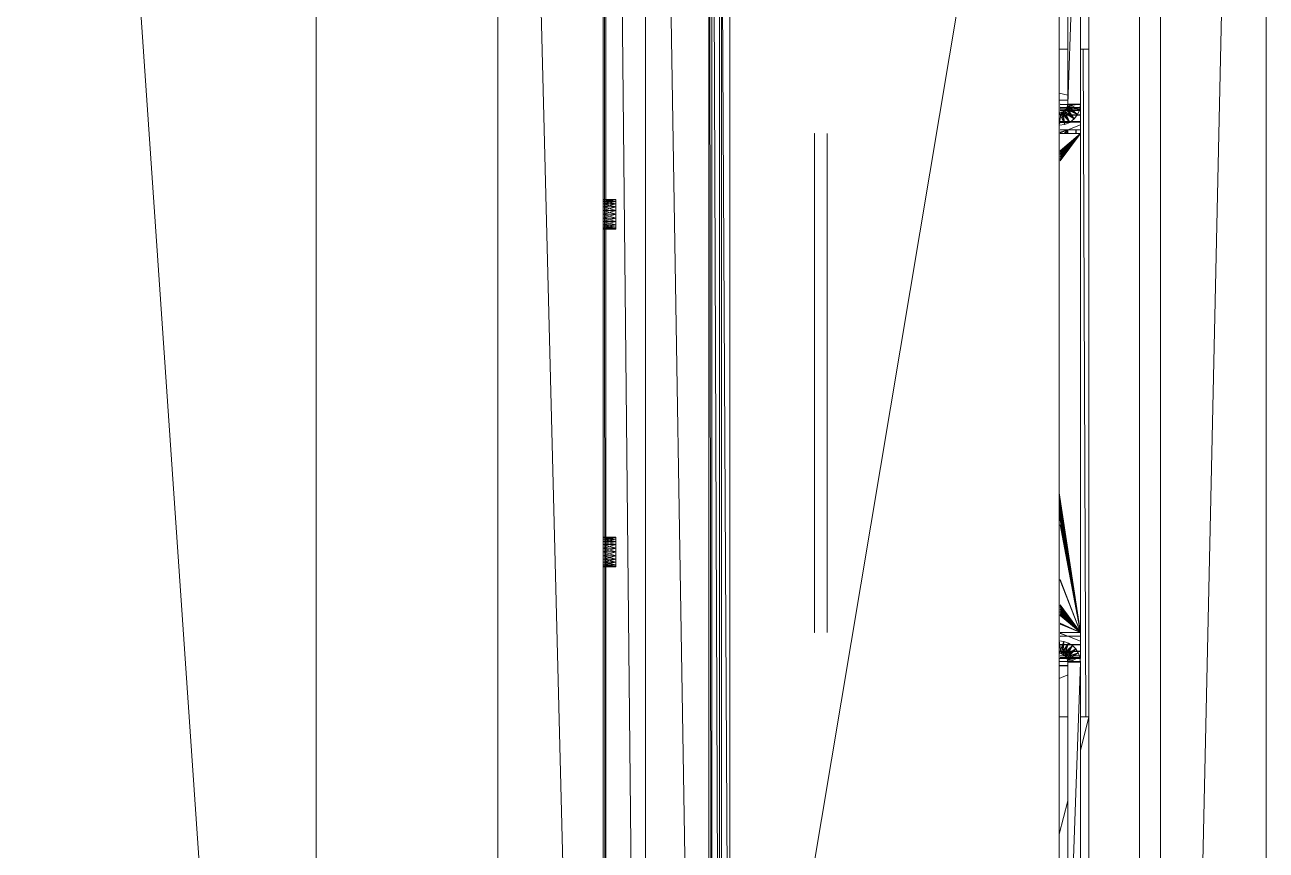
# Model space of a CAD drawing. Header units: millimetres. Extents: x 90978 to 295199, y -4084 to 97293.
# Drawn here: x 175935 to 176229, y 18406.3 to 18601.9 of the extents above; entities that cross this region are included whole.
import ezdxf

# ---------------------------------------------------------------- set-up
doc = ezdxf.new("R2010")
doc.units = ezdxf.units.MM
doc.header["$MEASUREMENT"] = 0
doc.layers.get('0').update_dxf_attribs({"linetype": 'CONTINUOUS'})
doc.layers.add('G-IMPT', color=8, linetype='CONTINUOUS', lineweight=9)

# ---------------------------------------------------------------- blocks, each defined once
blk = doc.blocks.new('Synergy Type 3 - Desk Type 3_dwg_Family - 607669-310583-_3D_-V219-Level 0')
at = {"layer": 'G-IMPT'}
for p, q in [((-169.96, -402.39), (-328.16, -403.02)), ((-308.16, -401.71), (-314.31, -401.71)), ((-182.96, -401.71), (-189.89, -401.71)), ((-169.96, -403.71), (-328.16, -403.71))]:
    blk.add_line(p, q, dxfattribs=at)
blk = doc.blocks.new('Synergy Type 3 - Desk Type 3_dwg_Family - 609077-310585-_3D_-768214-Level 0')
at = {"layer": 'G-IMPT'}
blk.add_line((-495.06, -415.71), (-3.06, -415.71), dxfattribs=at)
blk = doc.blocks.new('Synergy Type 3 - Desk Type 3_dwg_Family - 612933-310587-_3D_-V220-Level 0')
at = {"layer": 'G-IMPT'}
for p, q in [((-319.04, -396.71), (-318.19, -398.71)), ((-316.06, -398.71), (-316.06, -396.71)), ((-315.98, -398.71), (-315.94, -396.71)), ((-315.06, -401.71), (-315.06, -396.71)), ((-314.97, -396.71), (-315.03, -401.71)), ((-314.32, -401.71), (-314.32, -396.71)), ((-189.06, -398.71), (-189.89, -396.63)), ((-182.06, -396.71), (-182.06, -398.74)), ((-180.36, -396.71), (-180.85, -398.71)), ((-314.29, -396.92), (-314.32, -401.71)), ((-314.06, -396.92), (-314.06, -401.71)), ((-313.69, -401.71), (-313.72, -396.92)), ((-313.68, -396.92), (-313.68, -401.71)), ((-312.63, -401.71), (-312.71, -396.92)), ((-312.59, -396.92), (-312.59, -401.71)), ((-311.02, -401.71), (-311.15, -396.92)), ((-311.06, -396.92), (-311.06, -401.71)), ((-310.97, -396.92), (-310.97, -401.71)), ((-309.06, -398.71), (-310.2, -401.71)), ((-309.06, -398.71), (-309.12, -396.92)), ((-309.06, -398.71), (-309.06, -396.92)), ((-309.06, -398.71), (-308.34, -396.92)), ((-309.06, -398.71), (-308.42, -396.92)), ((-309.06, -398.71), (-309.06, -401.71)), ((-193.88, -398.79), (-192.45, -398.77)), ((-189.06, -398.71), (-189.89, -397.88)), ((-189.06, -398.71), (-189.89, -397.96)), ((-189.06, -398.71), (-189.89, -398.08)), ((-189.06, -398.71), (-189.89, -398.2)), ((-189.06, -398.71), (-189.89, -398.27)), ((-189.06, -398.71), (-189.89, -398.63)), ((-189.06, -398.71), (-189.89, -398.64)), ((-189.06, -398.71), (-189.89, -398.64)), ((-189.89, -398.72), (-189.06, -398.71)), ((-189.06, -398.71), (-189.89, -398.71)), ((-189.06, -398.71), (-189.69, -396.92)), ((-189.06, -398.71), (-189.65, -396.92)), ((-189.06, -398.71), (-189.06, -396.92)), ((-189.06, -398.71), (-189.06, -401.71)), ((-189.06, -398.71), (-187.91, -401.71)), ((-187.37, -396.92), (-187.21, -401.71)), ((-187.14, -396.92), (-187.14, -401.71)), ((-187.06, -401.71), (-187.06, -396.92)), ((-185.57, -401.71), (-185.7, -396.92)), ((-185.52, -396.92), (-185.52, -401.71)), ((-184.47, -401.71), (-184.56, -396.92)), ((-184.44, -396.92), (-184.44, -401.71)), ((-184.07, -401.71), (-184.1, -396.92)), ((-184.06, -396.92), (-184.06, -401.71)), ((-184.03, -396.92), (-184.05, -401.71)), ((-183.79, -401.71), (-183.79, -396.92)), ((-183.71, -396.92), (-183.76, -401.71)), ((-183.06, -401.71), (-183.06, -396.92)), ((-182.95, -396.92), (-183.02, -401.71)), ((-309.06, -400.71), (-309.06, -400.56)), ((-189.89, -400.64), (-189.06, -400.62)), ((-189.06, -400.62), (-189.89, -400.62)), ((-189.89, -400.71), (-189.06, -400.71)), ((-189.06, -400.71), (-189.06, -400.56))]:
    blk.add_line(p, q, dxfattribs=at)
blk = doc.blocks.new('Synergy Type 3 - Desk Type 3_dwg_Family - 633481-310595-_3D_-V221-Level 0')
at = {"layer": 'G-IMPT'}
for p, q in [((-189.96, -338.71), (-308.16, -338.71)), ((-308.16, -338.71), (-308.16, -338.84)), ((-189.96, -338.71), (-189.96, -338.84)), ((-189.96, -341.71), (-308.16, -341.71)), ((-308.16, -341.71), (-308.16, -341.76)), ((-189.96, -341.71), (-189.96, -341.76)), ((-313.16, -396.71), (-313.21, -397.16)), ((-313.21, -397.16), (-313.16, -396.71)), ((-313.16, -396.71), (-313.21, -397.16)), ((-310.16, -396.71), (-313.21, -397.16)), ((-313.16, -396.71), (-310.28, -397.82)), ((-310.16, -396.71), (-310.28, -397.82)), ((-310.16, -396.71), (-310.28, -397.82)), ((-310.16, -396.71), (-310.28, -397.82)), ((-280.19, -396.71), (-308.16, -401.71)), ((-278.76, -396.71), (-308.16, -401.71)), ((-277.33, -396.71), (-308.16, -401.71)), ((-276.06, -396.71), (-308.16, -401.71)), ((-275.1, -396.71), (-308.16, -401.71)), ((-187.79, -398.01), (-187.96, -396.71)), ((-187.79, -398.01), (-187.96, -396.71)), ((-187.79, -398.01), (-187.96, -396.71)), ((-184.91, -397.16), (-187.96, -396.71)), ((-187.79, -398.01), (-184.96, -396.71)), ((-184.91, -397.16), (-184.96, -396.71)), ((-184.96, -396.71), (-184.91, -397.16)), ((-184.91, -397.16), (-184.96, -396.71)), ((-402.06, -398.71), (-315.16, -398.71)), ((-402.06, -398.71), (-315.16, -401.71)), ((-314.71, -398.66), (-315.16, -398.71)), ((-315.16, -398.71), (-314.71, -398.66)), ((-314.71, -398.66), (-315.16, -398.71)), ((-314.71, -398.66), (-315.16, -401.71)), ((-314.04, -401.59), (-315.16, -398.71)), ((-315.16, -398.71), (-315.16, -401.71)), ((-314.29, -398.51), (-314.71, -398.66)), ((-314.71, -398.66), (-314.29, -398.51)), ((-314.29, -398.51), (-314.71, -398.66)), ((-312.99, -401.22), (-314.71, -398.66)), ((-314.71, -398.66), (-314.04, -401.59)), ((-314.71, -398.66), (-314.04, -401.59)), ((-313.91, -398.28), (-314.29, -398.51)), ((-314.29, -398.51), (-313.91, -398.28)), ((-313.91, -398.28), (-314.29, -398.51)), ((-312.04, -400.62), (-314.29, -398.51)), ((-314.29, -398.51), (-312.99, -401.22)), ((-314.29, -398.51), (-312.99, -401.22)), ((-314.29, -398.51), (-314.04, -401.59)), ((-313.59, -397.96), (-313.91, -398.28)), ((-313.91, -398.28), (-313.59, -397.96)), ((-313.59, -397.96), (-313.91, -398.28)), ((-311.25, -399.83), (-313.91, -398.28)), ((-313.91, -398.28), (-312.04, -400.62)), ((-313.91, -398.28), (-312.04, -400.62)), ((-313.91, -398.28), (-312.99, -401.22)), ((-313.35, -397.58), (-313.59, -397.96)), ((-313.59, -397.96), (-313.35, -397.58)), ((-313.35, -397.58), (-313.59, -397.96)), ((-310.65, -398.88), (-313.59, -397.96)), ((-313.59, -397.96), (-311.25, -399.83)), ((-313.59, -397.96), (-311.25, -399.83)), ((-313.59, -397.96), (-312.04, -400.62)), ((-313.21, -397.16), (-313.35, -397.58)), ((-313.35, -397.58), (-313.21, -397.16)), ((-313.21, -397.16), (-313.35, -397.58)), ((-310.28, -397.82), (-313.35, -397.58)), ((-313.35, -397.58), (-310.65, -398.88)), ((-313.35, -397.58), (-310.65, -398.88)), ((-313.35, -397.58), (-311.25, -399.83)), ((-313.21, -397.16), (-310.28, -397.82)), ((-313.21, -397.16), (-310.28, -397.82)), ((-313.21, -397.16), (-310.65, -398.88)), ((-311.25, -399.83), (-312.04, -400.62)), ((-311.25, -399.83), (-312.04, -400.62)), ((-311.25, -399.83), (-312.04, -400.62)), ((-310.65, -398.88), (-311.25, -399.83)), ((-310.65, -398.88), (-311.25, -399.83)), ((-310.65, -398.88), (-311.25, -399.83)), ((-310.28, -397.82), (-310.65, -398.88)), ((-310.28, -397.82), (-310.65, -398.88)), ((-310.28, -397.82), (-310.65, -398.88)), ((-308.16, -401.71), (-308.16, -396.92)), ((-304.1, -396.92), (-308.16, -401.71)), ((-303.94, -396.92), (-308.16, -401.71)), ((-303.7, -396.92), (-308.16, -401.71)), ((-303.39, -396.92), (-308.16, -401.71)), ((-303.03, -396.92), (-308.16, -401.71)), ((-302.64, -396.92), (-308.16, -401.71)), ((-302.27, -396.92), (-308.16, -401.71)), ((-301.95, -396.92), (-308.16, -401.71)), ((-282.65, -396.92), (-308.16, -401.71)), ((-295.86, -396.92), (-308.16, -401.71)), ((-295.6, -396.92), (-308.16, -401.71)), ((-306.2, -396.92), (-308.16, -401.71)), ((-306.12, -396.92), (-308.16, -401.71)), ((-306.02, -396.92), (-308.16, -401.71)), ((-305.91, -396.92), (-308.16, -401.71)), ((-308.16, -401.71), (-301.73, -396.92)), ((-308.16, -401.71), (-301.62, -396.92)), ((-196.38, -396.92), (-189.96, -401.71)), ((-196.16, -396.92), (-189.96, -401.71)), ((-189.96, -401.71), (-195.84, -396.92)), ((-189.96, -401.71), (-195.47, -396.92)), ((-189.96, -401.71), (-195.08, -396.92)), ((-189.96, -401.71), (-194.72, -396.92)), ((-189.96, -401.71), (-194.41, -396.92)), ((-189.96, -401.71), (-194.17, -396.92)), ((-189.96, -401.71), (-194.01, -396.92)), ((-189.96, -401.71), (-189.96, -396.92)), ((-184.91, -397.16), (-187.79, -398.01)), ((-184.91, -397.16), (-187.79, -398.01)), ((-184.76, -397.58), (-187.79, -398.01)), ((-187.29, -399.21), (-187.79, -398.01)), ((-187.29, -399.21), (-187.79, -398.01)), ((-187.29, -399.21), (-187.79, -398.01)), ((-187.29, -399.21), (-184.91, -397.16)), ((-184.76, -397.58), (-187.29, -399.21)), ((-184.76, -397.58), (-187.29, -399.21)), ((-184.52, -397.96), (-187.29, -399.21)), ((-186.49, -400.25), (-187.29, -399.21)), ((-186.49, -400.25), (-187.29, -399.21)), ((-186.49, -400.25), (-187.29, -399.21)), ((-186.49, -400.25), (-184.76, -397.58)), ((-186.49, -400.25), (-184.52, -397.96)), ((-184.52, -397.96), (-186.49, -400.25)), ((-186.49, -400.25), (-184.2, -398.28)), ((-184.2, -398.28), (-186.49, -400.25)), ((-183.82, -398.51), (-186.49, -400.25)), ((-184.2, -398.28), (-185.46, -401.04)), ((-185.46, -401.04), (-183.82, -398.51)), ((-183.82, -398.51), (-185.46, -401.04)), ((-183.4, -398.66), (-185.46, -401.04)), ((-184.76, -397.58), (-184.91, -397.16)), ((-184.91, -397.16), (-184.76, -397.58)), ((-184.76, -397.58), (-184.91, -397.16)), ((-184.52, -397.96), (-184.76, -397.58)), ((-184.76, -397.58), (-184.52, -397.96)), ((-184.52, -397.96), (-184.76, -397.58)), ((-184.52, -397.96), (-184.2, -398.28)), ((-184.52, -397.96), (-184.2, -398.28)), ((-184.2, -398.28), (-184.52, -397.96)), ((-183.82, -398.51), (-184.25, -401.54)), ((-184.25, -401.54), (-183.4, -398.66)), ((-183.4, -398.66), (-184.25, -401.54)), ((-182.96, -398.71), (-184.25, -401.54)), ((-184.2, -398.28), (-183.82, -398.51)), ((-184.2, -398.28), (-183.82, -398.51)), ((-183.82, -398.51), (-184.2, -398.28)), ((-183.82, -398.51), (-183.4, -398.66)), ((-183.82, -398.51), (-183.4, -398.66)), ((-183.4, -398.66), (-183.82, -398.51)), ((-183.4, -398.66), (-182.96, -398.71)), ((-183.4, -398.66), (-182.96, -398.71)), ((-183.4, -398.66), (-182.96, -401.71)), ((-182.96, -398.71), (-183.4, -398.66)), ((-182.96, -398.71), (-96.06, -398.71)), ((-182.96, -398.71), (-96.06, -401.71)), ((-182.96, -398.71), (-182.96, -401.71)), ((-315.16, -401.71), (-402.06, -401.71)), ((-314.04, -401.59), (-315.16, -401.71)), ((-314.04, -401.59), (-315.16, -401.71)), ((-314.04, -401.59), (-315.16, -401.71)), ((-312.99, -401.22), (-314.04, -401.59)), ((-312.99, -401.22), (-314.04, -401.59)), ((-312.99, -401.22), (-314.04, -401.59)), ((-312.04, -400.62), (-312.99, -401.22)), ((-312.04, -400.62), (-312.99, -401.22)), ((-312.04, -400.62), (-312.99, -401.22)), ((-308.16, -401.71), (-189.96, -401.71)), ((-306.99, -401.71), (-308.16, -401.71)), ((-186.49, -400.25), (-185.46, -401.04)), ((-185.46, -401.04), (-186.49, -400.25)), ((-185.46, -401.04), (-186.49, -400.25)), ((-185.46, -401.04), (-184.25, -401.54)), ((-184.25, -401.54), (-185.46, -401.04)), ((-184.25, -401.54), (-185.46, -401.04)), ((-184.25, -401.54), (-182.96, -401.71)), ((-182.96, -401.71), (-184.25, -401.54)), ((-182.96, -401.71), (-184.25, -401.54)), ((-96.06, -401.71), (-182.96, -401.71))]:
    blk.add_line(p, q, dxfattribs=at)
blk = doc.blocks.new('Synergy Type 3 - Desk Type 3_dwg_Family - 641585-310597-_3D_-V226-Level 0')
at = {"layer": 'G-IMPT'}
for p, q in [((240.94, -263.71), (-739.06, -263.71)), ((240.94, -263.71), (-739.06, -288.71)), ((-739.06, -288.71), (240.94, -288.71)), ((-289.06, -288.71), (-724.06, -288.71)), ((-210.81, -288.71), (-724.06, -288.71)), ((-724.06, -289.34), (225.94, -288.71)), ((225.94, -289.34), (-724.06, -289.34)), ((225.94, -289.34), (-709.06, -298.71)), ((-292.44, -288.71), (-292.56, -288.71)), ((-292.56, -291.71), (-292.56, -288.71)), ((-292.56, -288.71), (-292.44, -288.71)), ((-292.44, -291.71), (-292.56, -288.71)), ((-292.44, -288.71), (-292.56, -291.71)), ((-292.44, -291.71), (-292.44, -288.71)), ((-292.44, -291.71), (-292.09, -288.71)), ((-292.44, -291.71), (-292.44, -288.71)), ((-292.09, -291.71), (-292.44, -288.71)), ((-292.09, -291.71), (-291.53, -288.71)), ((-292.09, -291.71), (-292.09, -288.71)), ((-292.09, -291.71), (-292.09, -288.71)), ((-291.53, -291.71), (-292.09, -288.71)), ((-291.53, -291.71), (-290.81, -288.71)), ((-291.53, -291.71), (-291.53, -288.71)), ((-291.53, -291.71), (-291.53, -288.71)), ((-290.81, -291.71), (-291.53, -288.71)), ((-290.81, -291.71), (-289.96, -288.71)), ((-290.81, -291.71), (-290.81, -288.71)), ((-290.81, -291.71), (-290.81, -288.71)), ((-289.96, -291.71), (-290.81, -288.71)), ((-289.96, -291.71), (-289.06, -288.71)), ((-289.96, -291.71), (-289.96, -288.71)), ((-289.96, -291.71), (-289.96, -288.71)), ((-289.06, -291.71), (-289.96, -288.71)), ((-288.15, -291.71), (-289.06, -288.71)), ((-289.06, -291.71), (-288.15, -288.71)), ((-289.06, -291.71), (-289.06, -288.71)), ((-289.06, -291.71), (-289.06, -288.71)), ((-288.15, -291.71), (-287.31, -288.71)), ((-288.15, -291.71), (-288.15, -288.71)), ((-287.31, -291.71), (-288.15, -288.71)), ((-288.15, -291.71), (-288.15, -288.71)), ((-286.58, -291.71), (-287.31, -288.71)), ((-287.31, -291.71), (-286.58, -288.71)), ((-287.31, -291.71), (-287.31, -288.71)), ((-287.31, -291.71), (-287.31, -288.71)), ((-286.02, -291.71), (-286.58, -288.71)), ((-286.58, -291.71), (-286.58, -288.71)), ((-286.58, -291.71), (-286.02, -288.71)), ((-286.58, -291.71), (-286.58, -288.71)), ((-286.02, -291.71), (-286.02, -288.71)), ((-285.68, -291.71), (-286.02, -288.71)), ((-286.02, -291.71), (-285.68, -288.71)), ((-286.02, -291.71), (-286.02, -288.71)), ((-285.56, -288.71), (-285.68, -288.71)), ((-285.56, -288.71), (-285.68, -288.71)), ((-285.68, -291.71), (-285.56, -288.71)), ((-285.68, -291.71), (-285.68, -288.71)), ((-285.68, -291.71), (-285.68, -288.71)), ((-285.56, -291.71), (-285.68, -288.71)), ((-285.56, -288.71), (-285.56, -291.71)), ((-212.44, -288.71), (-212.56, -288.71)), ((-212.56, -291.71), (-212.56, -288.71)), ((-212.56, -288.71), (-212.44, -288.71)), ((-212.44, -291.71), (-212.56, -288.71)), ((-212.44, -288.71), (-212.56, -291.71)), ((-212.44, -291.71), (-212.44, -288.71)), ((-212.44, -291.71), (-212.09, -288.71)), ((-212.44, -291.71), (-212.44, -288.71)), ((-212.09, -291.71), (-212.44, -288.71)), ((-212.09, -291.71), (-211.53, -288.71)), ((-212.09, -291.71), (-212.09, -288.71)), ((-212.09, -291.71), (-212.09, -288.71)), ((-211.53, -291.71), (-212.09, -288.71)), ((-211.53, -291.71), (-210.81, -288.71)), ((-211.53, -291.71), (-211.53, -288.71)), ((-211.53, -291.71), (-211.53, -288.71)), ((-210.81, -291.71), (-211.53, -288.71)), ((-210.81, -291.71), (-209.96, -288.71)), ((-210.81, -291.71), (-210.81, -288.71)), ((-210.81, -291.71), (-210.81, -288.71)), ((-209.96, -291.71), (-210.81, -288.71)), ((-209.96, -291.71), (-209.06, -288.71)), ((-209.96, -291.71), (-209.96, -288.71)), ((-209.96, -291.71), (-209.96, -288.71)), ((-209.06, -291.71), (-209.96, -288.71)), ((-209.06, -288.71), (225.94, -288.71)), ((-208.15, -291.71), (-209.06, -288.71)), ((-209.06, -291.71), (-208.15, -288.71)), ((-209.06, -291.71), (-209.06, -288.71)), ((-209.06, -291.71), (-209.06, -288.71)), ((-208.15, -291.71), (-207.31, -288.71)), ((-208.15, -291.71), (-208.15, -288.71)), ((-207.31, -291.71), (-208.15, -288.71)), ((-208.15, -291.71), (-208.15, -288.71)), ((-206.58, -291.71), (-207.31, -288.71)), ((-207.31, -291.71), (-206.58, -288.71)), ((-207.31, -291.71), (-207.31, -288.71)), ((-207.31, -291.71), (-207.31, -288.71)), ((-206.02, -291.71), (-206.58, -288.71)), ((-206.58, -291.71), (-206.58, -288.71)), ((-206.58, -291.71), (-206.02, -288.71)), ((-206.58, -291.71), (-206.58, -288.71)), ((-206.02, -291.71), (-206.02, -288.71)), ((-205.68, -291.71), (-206.02, -288.71)), ((-206.02, -291.71), (-205.68, -288.71)), ((-206.02, -291.71), (-206.02, -288.71)), ((-205.56, -288.71), (-205.68, -288.71)), ((-205.56, -288.71), (-205.68, -288.71)), ((-205.68, -291.71), (-205.56, -288.71)), ((-205.68, -291.71), (-205.68, -288.71)), ((-205.68, -291.71), (-205.68, -288.71)), ((-205.56, -291.71), (-205.68, -288.71)), ((-205.56, -288.71), (-205.56, -291.71)), ((-292.44, -291.71), (-292.56, -291.71)), ((-292.44, -291.71), (-292.56, -291.71)), ((-292.09, -291.71), (-292.44, -291.71)), ((-292.44, -291.71), (-292.09, -291.71)), ((-292.09, -291.71), (-292.44, -291.71)), ((-292.44, -291.71), (-291.53, -291.71)), ((-292.09, -291.71), (-291.53, -291.71)), ((-292.09, -291.71), (-291.53, -291.71)), ((-291.53, -291.71), (-292.09, -291.71)), ((-291.53, -291.71), (-290.81, -291.71)), ((-291.53, -291.71), (-290.81, -291.71)), ((-291.53, -291.71), (-290.81, -291.71)), ((-291.53, -291.71), (-289.96, -291.71)), ((-290.81, -291.71), (-289.96, -291.71)), ((-290.81, -291.71), (-289.96, -291.71)), ((-289.96, -291.71), (-290.81, -291.71)), ((-289.96, -291.71), (-289.06, -291.71)), ((-289.96, -291.71), (-289.06, -291.71)), ((-289.96, -291.71), (-288.15, -291.71)), ((-289.96, -291.71), (-289.06, -291.71)), ((-288.15, -291.71), (-289.06, -291.71)), ((-288.15, -291.71), (-289.06, -291.71)), ((-288.15, -291.71), (-289.06, -291.71)), ((-287.31, -291.71), (-288.15, -291.71)), ((-287.31, -291.71), (-288.15, -291.71)), ((-286.58, -291.71), (-288.15, -291.71)), ((-288.15, -291.71), (-287.31, -291.71)), ((-286.58, -291.71), (-287.31, -291.71)), ((-286.58, -291.71), (-287.31, -291.71)), ((-286.58, -291.71), (-287.31, -291.71)), ((-286.02, -291.71), (-286.58, -291.71)), ((-286.02, -291.71), (-286.58, -291.71)), ((-285.68, -291.71), (-286.58, -291.71)), ((-286.58, -291.71), (-286.02, -291.71)), ((-286.02, -291.71), (-285.68, -291.71)), ((-285.68, -291.71), (-286.02, -291.71)), ((-286.02, -291.71), (-285.68, -291.71)), ((-285.68, -291.71), (-285.56, -291.71)), ((-285.68, -291.71), (-285.56, -291.71)), ((-212.44, -291.71), (-212.56, -291.71)), ((-212.44, -291.71), (-212.56, -291.71)), ((-212.09, -291.71), (-212.44, -291.71)), ((-212.44, -291.71), (-212.09, -291.71)), ((-212.09, -291.71), (-212.44, -291.71)), ((-212.44, -291.71), (-211.53, -291.71)), ((-212.09, -291.71), (-211.53, -291.71)), ((-212.09, -291.71), (-211.53, -291.71)), ((-211.53, -291.71), (-212.09, -291.71)), ((-211.53, -291.71), (-210.81, -291.71)), ((-211.53, -291.71), (-210.81, -291.71)), ((-211.53, -291.71), (-210.81, -291.71)), ((-211.53, -291.71), (-209.96, -291.71)), ((-210.81, -291.71), (-209.96, -291.71)), ((-210.81, -291.71), (-209.96, -291.71)), ((-209.96, -291.71), (-210.81, -291.71)), ((-209.96, -291.71), (-209.06, -291.71)), ((-209.96, -291.71), (-209.06, -291.71)), ((-209.96, -291.71), (-208.15, -291.71)), ((-209.96, -291.71), (-209.06, -291.71)), ((-208.15, -291.71), (-209.06, -291.71)), ((-208.15, -291.71), (-209.06, -291.71)), ((-208.15, -291.71), (-209.06, -291.71)), ((-207.31, -291.71), (-208.15, -291.71)), ((-207.31, -291.71), (-208.15, -291.71)), ((-206.58, -291.71), (-208.15, -291.71)), ((-208.15, -291.71), (-207.31, -291.71)), ((-206.58, -291.71), (-207.31, -291.71)), ((-206.58, -291.71), (-207.31, -291.71)), ((-206.58, -291.71), (-207.31, -291.71)), ((-206.02, -291.71), (-206.58, -291.71)), ((-206.02, -291.71), (-206.58, -291.71)), ((-205.68, -291.71), (-206.58, -291.71)), ((-206.58, -291.71), (-206.02, -291.71)), ((-206.02, -291.71), (-205.68, -291.71)), ((-205.68, -291.71), (-206.02, -291.71)), ((-206.02, -291.71), (-205.68, -291.71)), ((-205.68, -291.71), (-205.56, -291.71)), ((-205.68, -291.71), (-205.56, -291.71)), ((210.94, -298.71), (-710.55, -313.71)), ((210.94, -298.71), (-709.06, -298.71))]:
    blk.add_line(p, q, dxfattribs=at)
blk = doc.blocks.new('Synergy Type 3 - Desk Type 3_dwg_Family - 677673-310599-_3D_-768221-Level 0')
at = {"layer": 'G-IMPT'}
for p, q in [((-16.06, -313.71), (-482.06, -313.71)), ((-482.06, -314.38), (-16.06, -313.71)), ((-482.06, -316.21), (-16.06, -314.38)), ((-16.06, -314.38), (-482.06, -314.38)), ((-482.06, -318.71), (-16.06, -316.21)), ((-16.06, -316.21), (-482.06, -316.21)), ((-16.06, -316.71), (-482.06, -316.71)), ((-16.06, -396.71), (-482.06, -318.71)), ((-482.06, -318.71), (-16.06, -318.71)), ((-482.06, -396.71), (-16.06, -396.71))]:
    blk.add_line(p, q, dxfattribs=at)
blk = doc.blocks.new('Synergy Type 3 - Desk Type 3_dwg_Family - 678409-310601-_3D_-V204-Level 0')
at = {"layer": 'G-IMPT'}
for p, q in [((325.94, -145.71), (-766.06, -220.71)), ((-766.06, -220.71), (267.94, -220.71))]:
    blk.add_line(p, q, dxfattribs=at)
blk = doc.blocks.new('Synergy Type 3 - Desk Type 3_dwg_Family - 680513-310603-_3D_-V227-Level 0')
at = {"layer": 'G-IMPT'}
for p, q in [((-355.96, -396.71), (-348.02, -398.71)), ((-328.16, -396.71), (-328.16, -398.71)), ((-169.96, -396.71), (-169.96, -398.71)), ((-336.1, -401.71), (-328.16, -403.71)), ((-328.16, -401.71), (-328.16, -403.71)), ((-169.96, -401.71), (-169.96, -403.71)), ((-487.06, -403.71), (-328.16, -403.71)), ((-328.95, -403.71), (-328.16, -403.71)), ((-11.06, -403.71), (-169.96, -403.71))]:
    blk.add_line(p, q, dxfattribs=at)
blk = doc.blocks.new('Synergy Type 3 - Desk Type 3_dwg_Family - 687609-310611-_3D_-768227-Level 0')
at = {"layer": 'G-IMPT'}
for p, q in [((325.94, -420.71), (-824.06, -420.71)), ((325.94, -445.71), (-824.06, -420.71)), ((-824.06, -445.71), (325.94, -445.71))]:
    blk.add_line(p, q, dxfattribs=at)

msp = doc.modelspace()

# ---------------------------------------------------------------- block references
at = {"rotation": 90.00000000000007}
for name in ['Synergy Type 3 - Desk Type 3_dwg_Family - 609077-310585-_3D_-768214-Level 0', 'Synergy Type 3 - Desk Type 3_dwg_Family - 609077-310585-_3D_-768214-Level 0', 'Synergy Type 3 - Desk Type 3_dwg_Family - 678409-310601-_3D_-V204-Level 0', 'Synergy Type 3 - Desk Type 3_dwg_Family - 678409-310601-_3D_-V204-Level 0', 'Synergy Type 3 - Desk Type 3_dwg_Family - 687609-310611-_3D_-768227-Level 0', 'Synergy Type 3 - Desk Type 3_dwg_Family - 687609-310611-_3D_-768227-Level 0', 'Synergy Type 3 - Desk Type 3_dwg_Family - 607669-310583-_3D_-V219-Level 0', 'Synergy Type 3 - Desk Type 3_dwg_Family - 607669-310583-_3D_-V219-Level 0', 'Synergy Type 3 - Desk Type 3_dwg_Family - 680513-310603-_3D_-V227-Level 0', 'Synergy Type 3 - Desk Type 3_dwg_Family - 680513-310603-_3D_-V227-Level 0', 'Synergy Type 3 - Desk Type 3_dwg_Family - 641585-310597-_3D_-V226-Level 0', 'Synergy Type 3 - Desk Type 3_dwg_Family - 641585-310597-_3D_-V226-Level 0', 'Synergy Type 3 - Desk Type 3_dwg_Family - 677673-310599-_3D_-768221-Level 0', 'Synergy Type 3 - Desk Type 3_dwg_Family - 677673-310599-_3D_-768221-Level 0', 'Synergy Type 3 - Desk Type 3_dwg_Family - 633481-310595-_3D_-V221-Level 0', 'Synergy Type 3 - Desk Type 3_dwg_Family - 633481-310595-_3D_-V221-Level 0', 'Synergy Type 3 - Desk Type 3_dwg_Family - 612933-310587-_3D_-V220-Level 0', 'Synergy Type 3 - Desk Type 3_dwg_Family - 612933-310587-_3D_-V220-Level 0']:
    msp.add_blockref(name, (175783.32, 18766.06), dxfattribs=at)

doc.saveas('drawing.dxf')
